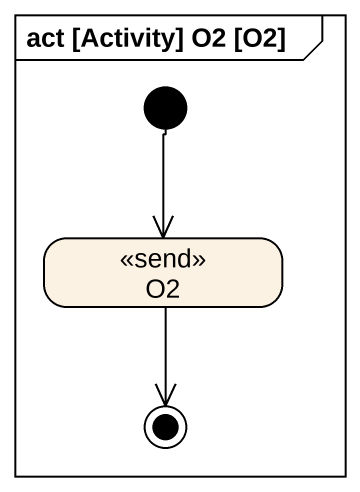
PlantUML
@startuml
mainframe act [Activity] O2 [O2]
hide empty description
state O2 <<send>>
[*] --> O2
O2 --> [*]
@enduml
